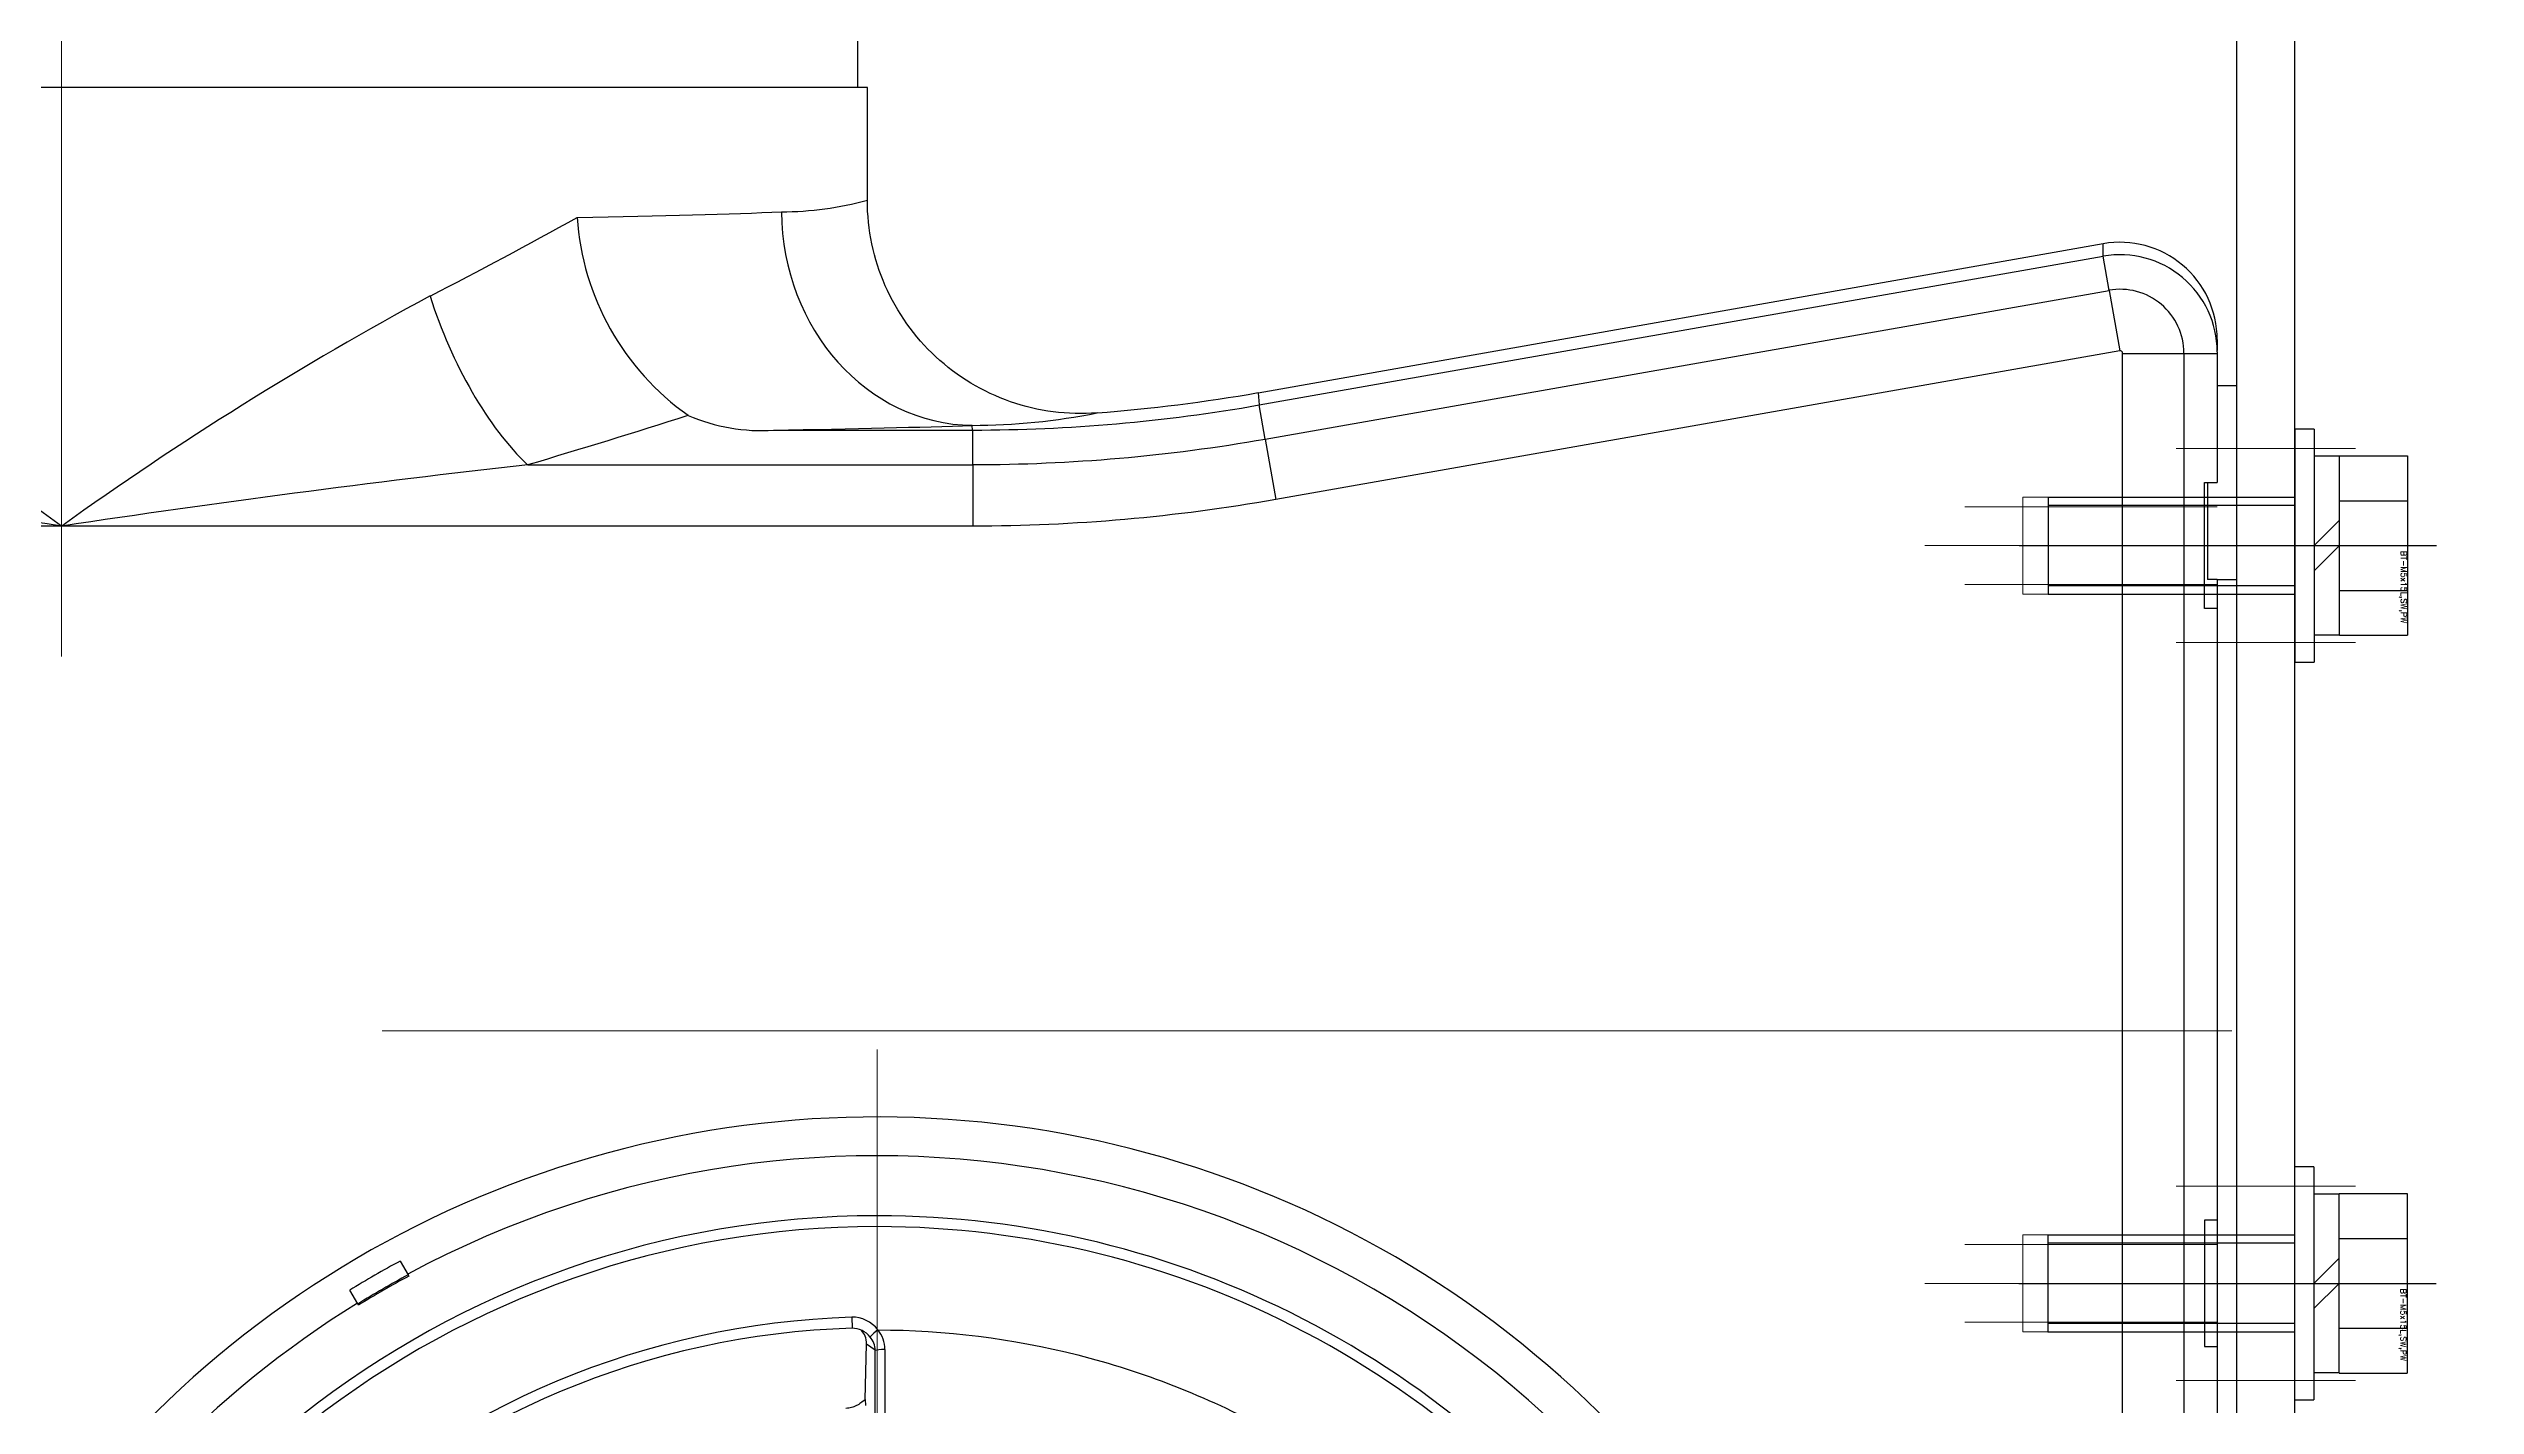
# Model space of a CAD drawing. Header units: millimetres. Extents: x -16130 to 36813, y -8099 to 27484.
# Drawn here: x 30360.9 to 30485.9, y 14782.9 to 14852.8 of the extents above; entities that cross this region are included whole.
import ezdxf
from ezdxf.xclip import XClip

# ---------------------------------------------------------------- set-up
doc = ezdxf.new("R2010")
doc.units = ezdxf.units.MM
doc.header["$LTSCALE"] = 6
doc.header["$XCLIPFRAME"] = 0
for name, pattern in [('CENTER2', [28.575, 19.05, -3.175, 3.175, -3.175]), ('HIDDEN', [9.525, 6.35, -3.175]), ('PHANTOM2', [31.75, 15.875, -3.175, 3.175, -3.175, 3.175, -3.175])]:
    doc.linetypes.add(name, pattern=pattern)
for name, color, linetype, lineweight in [('01_NORMAL', 7, 'Continuous', 25), ('04_HIDDEN', 2, 'HIDDEN', 13), ('05_CENTER', 4, 'CENTER2', 13), ('06_PHANTOM', 2, 'PHANTOM2', 13)]:
    doc.layers.add(name, color=color, linetype=linetype, lineweight=lineweight)
doc.layers.add('10_DRAFT', color=8, linetype='Continuous', lineweight=0, plot=False)
doc.styles.add('KSS_TXT_L', font='txt.shx', dxfattribs={"height": 3, "bigfont": 'extfont2.shx'})

# ---------------------------------------------------------------- blocks, each defined once
blk = doc.blocks.new('A$C35011FBD_1_1')
at = {"color": 0}
blk.add_line((-504, -100), (0, -100), dxfattribs=at)
blk = doc.blocks.new('140.096a')
at = {"color": 0}
for p, q in [((23.6, 70.51), (23.6, 153.49)), ((1, 112), (1, 152.31)), ((1, 65.08), (1, 112)), ((-39.13, 96.72), (-39.06, 96.75)), ((-39.06, 96.75), (-38.35, 97.16)), ((-37.56, 94.15), (-37.63, 94.12)), ((-36.85, 94.57), (-37.56, 94.15)), ((4.16, 88), (4.16, 65.08)), ((5.95, 75.34), (5.95, 65.09)), ((-39.75, 71.31), (-40.31, 71.3)), ((-43.99, 70.62), (-44.29, 70.6)), ((-43.99, 70.62), (-41.13, 70.55)), ((-41.45, 70.1), (-41.13, 70.55)), ((17.79, 70.51), (23.6, 70.51)), ((23.6, 71), (27.6, 71)), ((4.16, 65.08), (1, 65.08)), ((4.16, 65.08), (5.95, 65.08)), ((5.95, 65.09), (6.19, 65.11)), ((5.95, 65.08), (5.95, 65.09)), ((5.48, 50.03), (2.37, 49.48)), ((5.48, 50.03), (7.24, 50.34)), ((5.48, 50.03), (13.14, 6.57)), ((7.87, 50.39), (7.24, 50.33)), ((7.24, 50.33), (7.24, 50.34)), ((7.24, 50.33), (14.9, 6.88)), ((7.87, 50.39), (15.55, 6.87)), ((10.03, 6.02), (2.37, 49.48)), ((13.14, 6.57), (10.03, 6.02)), ((13.14, 6.57), (14.9, 6.88)), ((14.9, 6.88), (14.9, 6.87)), ((14.9, 6.87), (15.55, 6.87)), ((-162.67, 5.87), (9.9, 5.87)), ((9.9, 5.87), (9.9, 2.71)), ((9.9, 2.71), (9.9, 1)), ((-34.75, 1.66), (-41.25, 1.66)), ((-41.25, 1.66), (-41.25, 1)), ((-34.75, 1), (-34.75, 1.66)), ((-3.25, 1.66), (3.25, 1.66)), ((-3.25, 1), (-3.25, 1.66)), ((-1.75, 1), (-1.75, 1.5)), ((3.25, 1.5), (-1.75, 1.5)), ((3.25, 1.66), (3.25, 1)), ((-34.75, 1), (-41.25, 1)), ((-3.25, 1), (-34.75, 1)), ((-1.75, 1), (-3.25, 1)), ((-1.75, 1), (-1.75, 0)), ((8.25, 0), (-1.75, 0)), ((9.9, 1), (3.25, 1)), ((8.25, 1), (8.25, 0)), ((9.98, 1), (9.9, 1)), ((10.62, 1), (10.05, 1))]:
    blk.add_line(p, q, dxfattribs=at)
for points in [[(9.9, 2.71), (9.9, 2.71), (-162.67, 2.71)], [(-41.25, 1), (-41.25, 1), (-124.75, 1)]]:
    blk.add_lwpolyline(points, dxfattribs=at)
for centre, radius, start, end in [((-663.1, 211.67), 671.54, 351.46474, 353.52996), ((-142.76, 215.01), 176.86, 324.3782, 331.6292), ((-82.4, 70), 52.97, 312.5803, 134.5292), ((-82.4, 70), 50.97, 31.6865, 148.3135), ((-82.4, 70), 47.88, 0, 305.4613), ((-82.4, 70), 47.32, 0, 304.4862), ((-82.4, 70), 42.11, 1.7655, 84.4187), ((-82.4, 70), 42.67, 1.7655, 84.4187), ((-142.76, 8.99), 176.86, 28.3708, 35.6218), ((-663.1, 12.33), 671.54, 6.47004, 8.53526), ((-82.4, 70), 50.86, 28.3098, 31.6902), ((-82.4, 70), 50.93, 28.3123, 31.6877), ((-82.4, 70), 51.75, 28.339, 31.661), ((-82.4, 70), 50.97, 310.0734, 28.3135), ((263.99, 222.26), 282.44, 207.2295, 208.9713), ((382.93, 200.09), 395, 196.4852, 197.7397), ((17.82, 71.88), 13.61, 93.8813, 144.732), ((15.61, 75.93), 9.69, 156.8795, 183.5375), ((33.72, 74.94), 16.53, 180.0189, 195.5483), ((-41.51, 71.31), 1.2, 308.3735, 359.6184), ((-41.4, 71.29), 1.66, 307.2846, 0.9592), ((-82.4, 70), 47.32, 304.4862, 0), ((-82.4, 70), 47.88, 305.4613, 0), ((-41.5, 71.26), 1.16, 272.3923, 309.6065), ((-41.92, 68.93), 1.84, 34.2389, 50.969), ((-41.42, 71.26), 1.65, 270.4277, 308.345), ((90.92, 65.09), 86.75, 180.0031, 189.9969), ((90.94, 65.09), 84.99, 180.0043, 189.9957), ((40.15, 65.23), 33.96, 180.1977, 191.1265), ((9.91, 6), 3.29, 269.9931, 9.991), ((9.98, 6), 5, 269.9798, 9.9866)]:
    blk.add_arc(centre, radius, start, end, dxfattribs=at)
for centre, major_axis, ratio, start_param, end_param in [((12.85, 88), (10.22, 4.07), 0.430802, 1.400693, 2.394868), ((17.6, 112), (0, -41.5), 0.022082, -0.87684, -0.466615), ((6.6, 112), (0, -52.5), 0.017455, -0.797697, -0.466615), ((17.19, 65.11), (10.99, 0.38), 0.892988, 1.539862, 3.102807), ((-41.47, 69.61), (0, 0.5), 0.115444, 4.711541, 6.03169), ((91.6, 65.15), (84.69, 7.41), 0.999847, 3.130537, 3.228846), ((10.62, 6), (-5, 0), 0.999843, 1.570796, 3.316099)]:
    blk.add_ellipse(centre, major_axis=major_axis, ratio=ratio, start_param=start_param, end_param=end_param, dxfattribs=at)
for points, knots in [([(-43.99, 70.62), (-44.04, 70.7), (-44.1, 70.77), (-44.21, 70.92), (-44.26, 70.99), (-44.34, 71.16), (-44.37, 71.24), (-44.42, 71.42), (-44.44, 71.51), (-44.44, 71.61)], [0, 0, 0, 0, 0.25, 0.25, 0.5, 0.5, 0.75, 0.75, 1, 1, 1, 1]), ([(-41.13, 70.55), (-40.99, 70.55), (-40.84, 70.58), (-40.61, 70.67), (-40.51, 70.74), (-40.42, 70.81)], [0, 0, 0, 0, 0.25, 0.25, 0.4502903, 0.4502903, 0.4502903, 0.4502903]), ([(6.83, 58.68), (6.71, 60.2), (6.91, 61.71), (7.91, 64.56), (8.7, 65.88), (10.75, 68.09), (12.01, 68.99), (14.76, 70.19), (16.27, 70.51), (17.79, 70.51)], [0, 0, 0, 0, 0.25, 0.25, 0.5, 0.5, 0.75, 0.75, 1, 1, 1, 1]), ([(-41.41, 69.61), (-48.22, 69.61), (-55.04, 69.61), (-68.71, 69.61), (-75.56, 69.61), (-85.83, 69.61), (-89.26, 69.61), (-96.1, 69.61), (-99.52, 69.61), (-109.77, 69.61), (-116.58, 69.61), (-123.39, 69.61)], [0, 0, 0, 0, 0.25, 0.25, 0.5, 0.5, 0.625, 0.625, 0.75, 0.75, 1, 1, 1, 1]), ([(9.9, 5.87), (9.94, 5.87), (9.98, 5.89), (10.03, 5.95), (10.04, 5.99), (10.03, 6.02)], [0, 0, 0, 0, 0.5, 0.5, 1, 1, 1, 1])]:
    blk.add_open_spline(points, degree=3, knots=knots, dxfattribs=at)
for points in [[(-123.35, 70.1), (-109.7, 70.1), (-82.4, 70.1), (-55.1, 70.1), (-41.45, 70.1)], [(-40.4, 69.97), (-40.4, 66.51), (-40.83, 63.04), (-41.69, 59.68)], [(2.37, 49.48), (1.46, 54.64), (1, 59.84), (1, 65.08)], [(-41.69, 59.68), (-42.54, 56.32), (-43.81, 53.06), (-45.47, 50)]]:
    blk.add_open_spline(points, degree=3, dxfattribs=at)
at = {"layer": '04_HIDDEN', "color": 0}
for p, q in [((-40, 1), (-40, 14)), ((-36, 1), (-36, 14)), ((-2, 1), (-2, 14)), ((2, 1), (2, 14)), ((-40.5, 11), (-35.5, 11)), ((-40.5, 1), (-40.5, 11)), ((-35.5, 1), (-35.5, 11)), ((-2.5, 11), (2.5, 11)), ((-2.5, 1), (-2.5, 11)), ((2.5, 1), (2.5, 11))]:
    blk.add_line(p, q, dxfattribs=at)
at = {"layer": '05_CENTER', "color": 0}
for p, q in [((-5.71, 112), (165.92, 112)), ((-140.25, 70), (-24.55, 70)), ((-38, -1.05), (-38, 16.06)), ((0, -1.05), (0, 16.06))]:
    blk.add_line(p, q, dxfattribs=at)
at = {"layer": '10_DRAFT'}
blk.add_line((-150.9, 0), (-1.75, 0), dxfattribs=at)
blk = doc.blocks.new('A$C684907E2')
at = {"color": 0}
for p, q in [((35, -245), (35, -6)), ((38, -6), (38, -245))]:
    blk.add_line(p, q, dxfattribs=at)
at = {"layer": '05_CENTER'}
for p, q in [((41.12, -70), (31.87, -70)), ((41.12, -80), (31.87, -80)), ((41.12, -108), (31.87, -108)), ((41.12, -118), (31.87, -118))]:
    blk.add_line(p, q, dxfattribs=at)
at = {"layer": '10_DRAFT'}
for p, q in [((38, -75), (35, -75)), ((38, -113), (35, -113))]:
    blk.add_line(p, q, dxfattribs=at)
blk = doc.blocks.new('A$C130C07D9_1_1_1_1_1')
at = {"color": 0, "linetype": 'CENTER2'}
blk.add_line((0, -14.2), (0, 7.3), dxfattribs=at)
at = {"color": 0}
for p, q in [((-4.62, 5.8), (4.62, 5.8)), ((-4.62, 2.3), (-4.62, 5.8)), ((-2.31, 2.3), (-2.31, 5.8)), ((2.31, 2.3), (2.31, 5.8)), ((4.62, 2.3), (4.62, 5.8)), ((-4.6, 2.3), (-4.6, 1)), ((4.6, 2.3), (-4.6, 2.3)), ((0, 1), (-1.3, 2.3)), ((0, 2.3), (1.3, 1)), ((4.6, 1), (4.6, 2.3)), ((-6, 1), (6, 1)), ((-6, 1), (-6, 0)), ((6, 0), (6, 1)), ((-6, 0), (6, 0))]:
    blk.add_line(p, q, dxfattribs=at)
at = {"color": 0, "linetype": 'HIDDEN'}
for p, q in [((-2.5, -12.7), (-2.5, 0)), ((-2.07, 0), (-2.07, -12.7)), ((2.07, 0), (2.07, -12.7)), ((2.5, -12.7), (2.5, 0)), ((-2.5, -12.7), (2.5, -12.7))]:
    blk.add_line(p, q, dxfattribs=at)
at = {"layer": '10_DRAFT', "style": 'KSS_TXT_L'}
blk.add_text('BT-M5x15L,SW,PW', height=0.3, dxfattribs=at).set_placement((0.27, 5.46))
blk = doc.blocks.new('A$C68492346')
at = {"color": 4, "rotation": 269.9999999632163}
blk.add_blockref('140.096a', (38, 75), dxfattribs=at)
at = {"xscale": -1, "rotation": 180}
blk.add_blockref('A$C684907E2', (0, 0), dxfattribs=at)
at = {"rotation": 90.00000000000001}
for p in [(35.02, 113), (35, 75)]:
    blk.add_blockref('A$C130C07D9_1_1_1_1_1', p, dxfattribs=at)

msp = doc.modelspace()

# ---------------------------------------------------------------- block references
at = {"layer": '01_NORMAL', "rotation": 180}
msp.add_blockref('A$C68492346', (30511.55558, 14902.15373), dxfattribs=at)
at = {"layer": '06_PHANTOM'}
ref = msp.add_blockref('A$C35011FBD_1_1', (30691.55696, 14902.15373), dxfattribs=at)
XClip(ref).set_block_clipping_path([(-2668.4784656443, -153.8347761298), (188.0875619171, 13.4297126669)])

doc.saveas('drawing.dxf')
